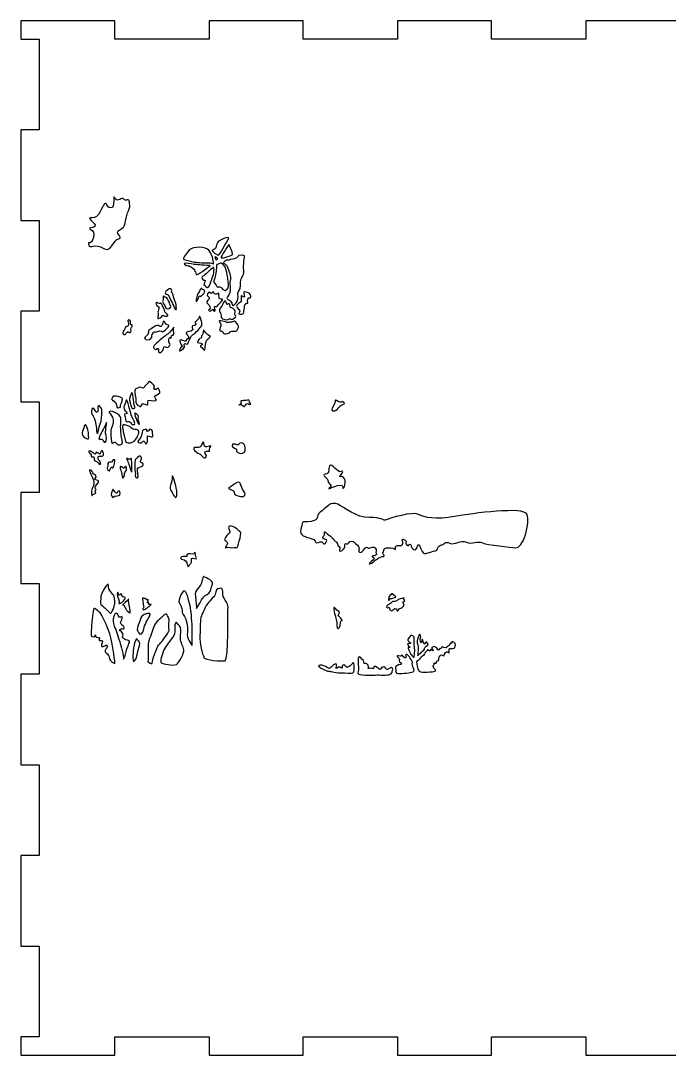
# Model space of a CAD drawing. Extents: x -1416 to 2069, y -350 to -64.
# Drawn here: x 1265.1 to 1370.6, y -316.1 to -147.6 of the extents above; entities that cross this region are included whole.
import ezdxf

# ---------------------------------------------------------------- set-up
doc = ezdxf.new("R2010")
doc.units = 0
doc.header["$MEASUREMENT"] = 0
doc.layers.add('LAYER_1', color=7, linetype='CONTINUOUS')

msp = doc.modelspace()

# ---------------------------------------------------------------- linework, layer by layer
at = {"layer": 'LAYER_1'}
msp.add_lwpolyline([(1372.37, -147.61), (1357.04, -147.61), (1357.04, -150.61), (1341.71, -150.61), (1341.71, -147.61), (1326.38, -147.61), (1326.38, -150.61), (1311.05, -150.61), (1311.05, -147.61), (1295.72, -147.61), (1295.72, -150.61), (1280.39, -150.61), (1280.39, -147.61), (1265.06, -147.61), (1265.06, -150.61), (1268.06, -150.61), (1268.06, -165.38), (1265.06, -165.38), (1265.06, -180.15), (1268.06, -180.15), (1268.06, -194.92), (1265.06, -194.92), (1265.06, -209.69), (1268.06, -209.69), (1268.06, -224.46), (1265.06, -224.46), (1265.06, -239.26), (1268.06, -239.26), (1268.06, -254.03), (1265.06, -254.03), (1265.06, -268.8), (1268.06, -268.8), (1268.06, -283.57), (1265.06, -283.57), (1265.06, -298.34), (1268.06, -298.34), (1268.06, -313.11), (1265.06, -313.11), (1265.06, -316.11), (1280.39, -316.11), (1280.39, -313.11), (1295.72, -313.11), (1295.72, -316.11), (1311.05, -316.11), (1311.05, -313.11), (1326.38, -313.11), (1326.38, -316.11), (1341.71, -316.11), (1341.71, -313.11), (1357.04, -313.11), (1357.04, -316.11), (1372.37, -316.11)], dxfattribs=at)
for points, knots in [([(1276.91, -182.93), (1277.36, -181.44), (1275.41, -181.49), (1276.78, -181.28), (1278.16, -181.07), (1275.36, -179.56), (1276.62, -179.72), (1277.87, -179.89), (1278.23, -177.81), (1278.7, -177.46), (1279.17, -177.12), (1278.93, -178.02), (1279.75, -178.1), (1280.57, -178.19), (1279.93, -175.61), (1280.4, -176.49), (1280.86, -177.37), (1281.56, -176.18), (1281.86, -176.66), (1282.15, -177.13), (1282.72, -176.42), (1282.76, -177.13), (1282.81, -177.93), (1282.96, -177.8), (1282.47, -178.92), (1281.98, -180.04), (1282.25, -181.26), (1281.19, -181.67), (1280.13, -182.07), (1281.89, -183.02), (1281.01, -183.12), (1280.13, -183.22), (1279.8, -185.56), (1278.51, -184.68), (1277.21, -183.79), (1276.22, -184.83), (1276.1, -184.07), (1275.98, -183.31), (1276.46, -184.42), (1276.91, -182.93)], [0, 0, 0, 0, 1, 1, 1, 2, 2, 2, 3, 3, 3, 4, 4, 4, 5, 5, 5, 6, 6, 6, 7, 7, 7, 8, 8, 8, 9, 9, 9, 10, 10, 10, 11, 11, 11, 12, 12, 12, 13, 13, 13, 13]), ([(1296.83, -184.61), (1296.81, -184.21), (1297.06, -183.95), (1297.13, -183.66), (1297.19, -183.37), (1299.12, -182.63), (1298.89, -183.09), (1298.67, -183.56), (1297.41, -185.93), (1297.18, -185.8), (1295.31, -184.72), (1296.85, -185.01), (1296.83, -184.61)], [0, 0, 0, 0, 1, 1, 1, 2, 2, 2, 3, 3, 3, 4, 4, 4, 4]), ([(1292.5, -184.98), (1293.09, -184.28), (1295.27, -184.42), (1295.69, -185.01), (1296.12, -185.6), (1296.2, -185.79), (1296.4, -186.7), (1296.6, -187.6), (1296.38, -186.98), (1295.66, -187.04), (1294.93, -187.1), (1293.97, -186.98), (1293.36, -186.92), (1292.74, -186.86), (1292.15, -186.62), (1291.68, -186.51), (1291.28, -186.42), (1291.92, -185.69), (1292.5, -184.98)], [0, 0, 0, 0, 1, 1, 1, 2, 2, 2, 3, 3, 3, 4, 4, 4, 5, 5, 5, 6, 6, 6, 6]), ([(1299.56, -185.64), (1299.53, -185.95), (1297.75, -186.32), (1297.69, -186.22), (1297.59, -186.04), (1298.95, -184.07), (1298.95, -184.07), (1298.95, -184.07), (1299.59, -185.34), (1299.56, -185.64)], [0, 0, 0, 0, 1, 1, 1, 2, 2, 2, 3, 3, 3, 3]), ([(1296.71, -186.07), (1296.82, -186.16), (1297.18, -186.28), (1297.12, -186.47), (1297.06, -186.64), (1296.86, -186.53), (1296.83, -186.51), (1296.83, -186.52), (1296.83, -186.52), (1296.82, -186.51), (1296.82, -186.51), (1296.82, -186.51), (1296.82, -186.51), (1296.79, -186.46), (1296.6, -185.99), (1296.71, -186.07)], [0, 0, 0, 0, 1, 1, 1, 2, 2, 2, 3, 3, 3, 4, 4, 4, 5, 5, 5, 5]), ([(1300.39, -186.01), (1300.39, -185.78), (1301.47, -185.78), (1301.5, -185.89), (1301.53, -186.01), (1301.23, -187.33), (1301.37, -188.31), (1301.52, -189.29), (1300.85, -189.22), (1300.85, -190.21), (1300.85, -191.22), (1300.76, -191.27), (1300.53, -191.69), (1300.3, -192.1), (1300.53, -192.27), (1300.41, -192.93), (1300.29, -193.58), (1300.06, -193.63), (1299.79, -193.89), (1299.53, -194.15), (1299.53, -193.86), (1299.41, -193.6), (1299.29, -193.34), (1299.12, -193.21), (1298.95, -193.1), (1298.77, -192.99), (1298.45, -192.89), (1298.7, -192.6), (1299.55, -191.63), (1298.94, -190.66), (1299.15, -189.96), (1299.35, -189.27), (1298.97, -188.33), (1298.67, -187.66), (1298.37, -186.98), (1297.83, -187.22), (1298.23, -186.81), (1298.65, -186.39), (1299.06, -186.72), (1299.03, -186.6), (1299.01, -186.48), (1299.44, -186.48), (1299.82, -186.37), (1300.2, -186.25), (1300.38, -186.25), (1300.39, -186.01)], [0, 0, 0, 0, 1, 1, 1, 2, 2, 2, 3, 3, 3, 4, 4, 4, 5, 5, 5, 6, 6, 6, 7, 7, 7, 8, 8, 8, 9, 9, 9, 10, 10, 10, 11, 11, 11, 12, 12, 12, 13, 13, 13, 14, 14, 14, 15, 15, 15, 15]), ([(1293.15, -187.95), (1292.71, -187.69), (1292.62, -187.54), (1292.24, -187.51), (1291.86, -187.48), (1291.42, -187.08), (1291.88, -187.12), (1292.36, -187.16), (1293.33, -187.3), (1293.68, -187.34), (1294.03, -187.36), (1295.93, -187.51), (1295.93, -187.51), (1295.93, -187.51), (1294.15, -188.83), (1293.8, -188.95), (1293.44, -189.07), (1293.65, -188.45), (1293.42, -188.39), (1293.18, -188.33), (1293.59, -188.21), (1293.15, -187.95)], [0, 0, 0, 0, 1, 1, 1, 2, 2, 2, 3, 3, 3, 4, 4, 4, 5, 5, 5, 6, 6, 6, 7, 7, 7, 7]), ([(1296.29, -189.39), (1296.12, -189.77), (1295.98, -190.45), (1295.69, -190.89), (1295.41, -191.33), (1295.18, -190.8), (1295.18, -190.92), (1295.18, -191.04), (1294.97, -190.4), (1294.88, -190.68), (1294.93, -190.51), (1295.07, -190.06), (1295.09, -189.96), (1295.12, -189.83), (1294.88, -189.98), (1294.72, -189.74), (1294.56, -189.51), (1294.43, -189.39), (1294.72, -189.24), (1295, -189.1), (1295.9, -188.16), (1296.41, -187.8), (1296.66, -187.63), (1296.47, -189.01), (1296.29, -189.39)], [0, 0, 0, 0, 1, 1, 1, 2, 2, 2, 3, 3, 3, 4, 4, 4, 5, 5, 5, 6, 6, 6, 7, 7, 7, 8, 8, 8, 8]), ([(1296.91, -187.83), (1296.88, -187.19), (1296.94, -187.39), (1297.59, -187.1), (1297.73, -187.04), (1298.35, -187.34), (1298.5, -188.19), (1298.65, -189.04), (1298.78, -189.01), (1298.76, -189.57), (1298.74, -190.13), (1299.18, -190.71), (1298.65, -191.33), (1298.12, -191.95), (1298.06, -191.14), (1298.06, -191.4), (1298.06, -191.66), (1297.83, -191.04), (1297.74, -191.1), (1297.65, -191.16), (1297.54, -190.86), (1297.24, -190.98), (1296.94, -191.1), (1297.06, -190.77), (1296.68, -190.42), (1296.29, -190.07), (1296.56, -189.95), (1296.65, -189.55), (1296.73, -189.16), (1296.94, -188.48), (1296.91, -187.83)], [0, 0, 0, 0, 1, 1, 1, 2, 2, 2, 3, 3, 3, 4, 4, 4, 5, 5, 5, 6, 6, 6, 7, 7, 7, 8, 8, 8, 9, 9, 9, 10, 10, 10, 10]), ([(1289.33, -191.22), (1289.62, -191.22), (1289.68, -191.55), (1289.62, -191.73), (1289.56, -191.92), (1289.89, -191.95), (1289.89, -192.36), (1289.89, -192.77), (1290.42, -193.71), (1290.38, -193.89), (1290.36, -194.07), (1290.5, -195.04), (1290.27, -194.66), (1290.03, -194.27), (1289.93, -193.92), (1289.69, -193.51), (1289.45, -193.1), (1289.24, -192.48), (1289.09, -192.3), (1288.95, -192.13), (1288.56, -192.15), (1288.56, -191.92), (1288.56, -191.69), (1289.33, -191.22), (1289.33, -191.22)], [0, 0, 0, 0, 1, 1, 1, 2, 2, 2, 3, 3, 3, 4, 4, 4, 5, 5, 5, 6, 6, 6, 7, 7, 7, 8, 8, 8, 8]), ([(1293.75, -192.56), (1293.78, -192.15), (1293.99, -192.1), (1294.15, -191.65), (1294.31, -191.2), (1294.7, -191.09), (1294.53, -191.27), (1294.37, -191.44), (1294.91, -191.35), (1294.99, -191.57), (1295.07, -191.81), (1294.96, -191.71), (1294.94, -191.91), (1294.92, -192.12), (1294.68, -192.19), (1294.49, -192.43), (1294.31, -192.66), (1294.24, -192.3), (1294.13, -192.49), (1294.02, -192.68), (1293.73, -193.49), (1293.6, -193.31), (1293.47, -193.13), (1293.73, -192.97), (1293.75, -192.56)], [0, 0, 0, 0, 1, 1, 1, 2, 2, 2, 3, 3, 3, 4, 4, 4, 5, 5, 5, 6, 6, 6, 7, 7, 7, 8, 8, 8, 8]), ([(1296.6, -194.31), (1296.71, -194.68), (1296.84, -194.81), (1296.55, -194.9), (1296.27, -194.97), (1296.62, -194.51), (1296.29, -194.64), (1295.96, -194.78), (1296.11, -194.99), (1295.76, -194.85), (1295.4, -194.7), (1295.82, -194.75), (1295.89, -194.44), (1295.96, -194.13), (1295.56, -193.76), (1295.35, -193.58), (1295.14, -193.4), (1295.96, -192.9), (1295.74, -192.67), (1295.52, -192.44), (1295.3, -192.44), (1295.49, -192.08), (1295.72, -191.68), (1295.8, -191.86), (1296.02, -192.02), (1296.24, -192.17), (1296.44, -191.53), (1296.46, -191.77), (1296.48, -192.01), (1296.55, -192.06), (1296.75, -192.17), (1296.96, -192.28), (1297.41, -191.82), (1297.32, -192.06), (1297.24, -192.3), (1297.39, -192.55), (1297.37, -192.81), (1297.35, -193.07), (1298.1, -192.81), (1297.9, -193.14), (1297.7, -193.47), (1297.28, -193.71), (1297.11, -194.04), (1296.93, -194.36), (1296.48, -193.93), (1296.6, -194.31)], [0, 0, 0, 0, 1, 1, 1, 2, 2, 2, 3, 3, 3, 4, 4, 4, 5, 5, 5, 6, 6, 6, 7, 7, 7, 8, 8, 8, 9, 9, 9, 10, 10, 10, 11, 11, 11, 12, 12, 12, 13, 13, 13, 14, 14, 14, 15, 15, 15, 15]), ([(1302.03, -192.95), (1301.88, -193.42), (1302.26, -193.63), (1301.82, -193.63), (1301.38, -193.64), (1301.56, -194.39), (1301.41, -194.66), (1301.26, -194.93), (1301.62, -195.33), (1301.06, -195.39), (1300.49, -195.44), (1300.47, -195.39), (1300.68, -195.1), (1300.88, -194.8), (1300.53, -194.62), (1300.29, -194.33), (1300.06, -194.04), (1300.34, -193.85), (1300.5, -193.69), (1300.67, -193.51), (1301.03, -193.39), (1300.97, -193.07), (1300.91, -192.74), (1300.94, -192.15), (1301.12, -192.45), (1301.29, -192.74), (1301.56, -192.74), (1301.44, -192.3), (1301.32, -191.86), (1301.32, -191.71), (1301.79, -191.83), (1302.26, -191.95), (1302.5, -192.1), (1302.53, -192.54), (1302.56, -192.98), (1302.17, -192.48), (1302.03, -192.95)], [0, 0, 0, 0, 1, 1, 1, 2, 2, 2, 3, 3, 3, 4, 4, 4, 5, 5, 5, 6, 6, 6, 7, 7, 7, 8, 8, 8, 9, 9, 9, 10, 10, 10, 11, 11, 11, 12, 12, 12, 12]), ([(1287.07, -193.6), (1287.18, -193.34), (1287.64, -193.84), (1287.77, -193.66), (1287.92, -193.46), (1288.09, -193.95), (1288.3, -194.3), (1288.5, -194.66), (1288.36, -194.98), (1288.69, -195.21), (1289.02, -195.45), (1289.18, -195.71), (1288.89, -195.73), (1288.6, -195.75), (1288.5, -195.74), (1288.3, -195.63), (1288.09, -195.51), (1288.21, -195.65), (1287.77, -195.98), (1287.33, -196.3), (1287.3, -196.12), (1287.41, -195.82), (1287.52, -195.52), (1287.42, -195.15), (1287.41, -195.06), (1287.4, -194.98), (1287.56, -194.48), (1287.53, -194.3), (1287.51, -194.11), (1286.95, -193.86), (1287.07, -193.6)], [0, 0, 0, 0, 1, 1, 1, 2, 2, 2, 3, 3, 3, 4, 4, 4, 5, 5, 5, 6, 6, 6, 7, 7, 7, 8, 8, 8, 9, 9, 9, 10, 10, 10, 10]), ([(1288.21, -193.22), (1288.39, -193.07), (1288.06, -192.15), (1288.36, -192.51), (1288.58, -192.77), (1288.77, -192.6), (1288.86, -192.74), (1288.95, -192.89), (1289.27, -193.51), (1289.36, -193.8), (1289.45, -194.09), (1289.73, -194.3), (1289.19, -194.48), (1288.65, -194.66), (1288.68, -194.36), (1288.5, -194.01), (1288.33, -193.65), (1288.04, -193.38), (1288.21, -193.22)], [0, 0, 0, 0, 1, 1, 1, 2, 2, 2, 3, 3, 3, 4, 4, 4, 5, 5, 5, 6, 6, 6, 6]), ([(1300.03, -195.89), (1299.82, -196.15), (1299.24, -196.36), (1299.12, -196.15), (1299, -195.95), (1298.97, -196.48), (1298.29, -196.3), (1297.62, -196.12), (1297.71, -195.98), (1297.69, -195.63), (1297.67, -195.27), (1297.5, -195.18), (1297.44, -194.92), (1297.38, -194.66), (1297.57, -194.4), (1297.71, -194.21), (1297.86, -193.99), (1298.06, -193.57), (1298.23, -193.27), (1298.41, -192.98), (1298.65, -194.07), (1298.73, -193.83), (1298.81, -193.6), (1299.15, -193.63), (1299.15, -194.07), (1299.15, -194.51), (1299.2, -194.21), (1299.62, -194.51), (1300.03, -194.8), (1300, -194.86), (1299.91, -195.28), (1299.82, -195.69), (1300.23, -195.63), (1300.03, -195.89)], [0, 0, 0, 0, 1, 1, 1, 2, 2, 2, 3, 3, 3, 4, 4, 4, 5, 5, 5, 6, 6, 6, 7, 7, 7, 8, 8, 8, 9, 9, 9, 10, 10, 10, 11, 11, 11, 11]), ([(1282.93, -196.96), (1282.95, -197.22), (1283.26, -197.02), (1283.23, -197.28), (1283.21, -197.55), (1283.12, -197.44), (1283.04, -197.64), (1282.95, -197.84), (1283.15, -198.32), (1282.84, -198.39), (1282.53, -198.45), (1282.73, -198.08), (1282.37, -198.32), (1282.02, -198.56), (1282.33, -198.72), (1282.06, -198.72), (1281.78, -198.72), (1281.67, -198.61), (1281.71, -198.34), (1281.76, -198.08), (1282.13, -197.7), (1282.13, -197.55), (1282.13, -197.4), (1282.6, -197.4), (1282.62, -197.2), (1282.64, -197), (1282.37, -196.35), (1282.62, -196.34), (1283.02, -196.33), (1282.9, -196.69), (1282.93, -196.96)], [0, 0, 0, 0, 1, 1, 1, 2, 2, 2, 3, 3, 3, 4, 4, 4, 5, 5, 5, 6, 6, 6, 7, 7, 7, 8, 8, 8, 9, 9, 9, 10, 10, 10, 10]), ([(1285.86, -198.39), (1285.83, -197.83), (1285.98, -198.1), (1286.8, -197.45), (1287.62, -196.8), (1287.83, -197.92), (1288.09, -197.15), (1288.36, -196.39), (1288.42, -196.42), (1288.56, -196.8), (1288.71, -197.18), (1289.33, -197.12), (1289.18, -197.36), (1289.03, -197.59), (1288.74, -197.83), (1288.34, -198.18), (1288.01, -198.48), (1287.92, -197.92), (1287.33, -198.24), (1286.74, -198.56), (1286.95, -198.04), (1286.61, -198.45), (1286.27, -198.86), (1286.56, -199.03), (1286.27, -199.36), (1285.98, -199.68), (1285.36, -199.65), (1285.24, -199.33), (1285.13, -199.01), (1285.89, -198.95), (1285.86, -198.39)], [0, 0, 0, 0, 1, 1, 1, 2, 2, 2, 3, 3, 3, 4, 4, 4, 5, 5, 5, 6, 6, 6, 7, 7, 7, 8, 8, 8, 9, 9, 9, 10, 10, 10, 10]), ([(1290.9, -201.3), (1290.95, -201.09), (1291, -200.86), (1291.3, -200.74), (1291.59, -200.62), (1291.18, -200.53), (1291.12, -200.3), (1291.06, -200.06), (1290.91, -199.89), (1290.97, -199.64), (1291.03, -199.39), (1291.88, -199.95), (1291.97, -199.8), (1292.06, -199.65), (1291.97, -199.53), (1292.15, -199.45), (1292.33, -199.36), (1292.45, -199.39), (1292.36, -199.09), (1292.27, -198.8), (1292, -198.68), (1291.97, -198.45), (1291.94, -198.21), (1292.77, -198.24), (1293, -198.04), (1293.24, -197.83), (1292.85, -197.62), (1292.97, -197.4), (1293.09, -197.17), (1293.5, -197.33), (1293.59, -197.06), (1293.68, -196.8), (1293.15, -196.92), (1293.7, -196.51), (1294.24, -196.11), (1294.06, -195.54), (1294.21, -195.8), (1294.35, -196.07), (1294.56, -196.74), (1294.56, -197.06), (1294.56, -197.39), (1294.35, -197.48), (1294.15, -197.75), (1294.15, -197.75), (1293.71, -198.3), (1293.38, -198.53), (1293.06, -198.75), (1292.97, -198.77), (1292.73, -199.15), (1292.48, -199.53), (1292.45, -199.83), (1292.27, -200.18), (1292.09, -200.53), (1291.74, -200), (1291.68, -200.27), (1291.62, -200.53), (1291.92, -200.65), (1291.5, -201.03), (1291.09, -201.41), (1290.86, -201.5), (1290.9, -201.3)], [0, 0, 0, 0, 1, 1, 1, 2, 2, 2, 3, 3, 3, 4, 4, 4, 5, 5, 5, 6, 6, 6, 7, 7, 7, 8, 8, 8, 9, 9, 9, 10, 10, 10, 11, 11, 11, 12, 12, 12, 13, 13, 13, 14, 14, 14, 15, 15, 15, 16, 16, 16, 17, 17, 17, 18, 18, 18, 19, 19, 19, 20, 20, 20, 20]), ([(1297.65, -197.09), (1297.59, -196.89), (1297.2, -196.48), (1297.43, -196.48), (1297.77, -196.48), (1298.09, -196.56), (1298.41, -196.68), (1298.74, -196.8), (1298.91, -196.8), (1298.99, -196.74), (1299.08, -196.68), (1299.32, -196.77), (1299.62, -196.6), (1299.91, -196.42), (1300.23, -196.86), (1300.45, -197.2), (1300.65, -197.55), (1300.44, -197.65), (1300.32, -198.02), (1300.2, -198.38), (1299.38, -198.04), (1299.18, -198.29), (1298.97, -198.54), (1298.91, -198.5), (1298.47, -198.59), (1298.03, -198.68), (1298.12, -198.48), (1297.94, -198.27), (1297.77, -198.06), (1297.47, -198.21), (1297.43, -198.06), (1297.39, -197.92), (1297.71, -197.3), (1297.65, -197.09)], [0, 0, 0, 0, 1, 1, 1, 2, 2, 2, 3, 3, 3, 4, 4, 4, 5, 5, 5, 6, 6, 6, 7, 7, 7, 8, 8, 8, 9, 9, 9, 10, 10, 10, 11, 11, 11, 11]), ([(1289.3, -200.59), (1288.95, -200.97), (1288.83, -200.83), (1288.57, -200.74), (1288.31, -200.65), (1288.44, -200.56), (1288.31, -201.03), (1288.17, -201.5), (1287.86, -201.74), (1287.61, -201.65), (1287.37, -201.56), (1287.56, -201.15), (1287.4, -201), (1287.25, -200.86), (1287.18, -201.3), (1286.89, -201.09), (1286.59, -200.89), (1286.65, -200.62), (1287.01, -200.27), (1287.36, -199.92), (1288.68, -198.83), (1289.04, -198.61), (1289.36, -198.42), (1289.93, -197.56), (1289.98, -197.53), (1289.98, -197.53), (1289.98, -197.54), (1289.98, -197.54), (1289.83, -197.85), (1290, -198.45), (1289.98, -198.69), (1289.94, -198.93), (1289.53, -198.71), (1289.53, -199.21), (1289.53, -199.71), (1289.36, -198.74), (1289.19, -199.51), (1289.02, -200.27), (1289.65, -200.21), (1289.3, -200.59)], [0, 0, 0, 0, 1, 1, 1, 2, 2, 2, 3, 3, 3, 4, 4, 4, 5, 5, 5, 6, 6, 6, 7, 7, 7, 8, 8, 8, 9, 9, 9, 10, 10, 10, 11, 11, 11, 12, 12, 12, 13, 13, 13, 13]), ([(1294.53, -198.86), (1294.74, -198.83), (1294.68, -198.42), (1294.83, -197.98), (1294.83, -197.98), (1295.53, -198.86), (1295.82, -198.92), (1296.12, -198.98), (1295.74, -199.24), (1295.44, -199.51), (1295.15, -199.77), (1295.06, -200.86), (1295.03, -201.21), (1295, -201.56), (1294.6, -200.74), (1294.33, -200.65), (1294.06, -200.56), (1294.77, -200.5), (1294.62, -200.24), (1294.47, -199.98), (1293.59, -200.21), (1293.91, -199.78), (1294.24, -199.36), (1294.09, -199.42), (1294.39, -199.33), (1294.68, -199.24), (1294.33, -198.89), (1294.53, -198.86)], [0, 0, 0, 0, 1, 1, 1, 2, 2, 2, 3, 3, 3, 4, 4, 4, 5, 5, 5, 6, 6, 6, 7, 7, 7, 8, 8, 8, 9, 9, 9, 9]), ([(1283.8, -207.56), (1284.23, -207.43), (1284.31, -207.16), (1284.76, -207.38), (1285.2, -207.61), (1285.15, -207.21), (1285.48, -206.94), (1285.82, -206.68), (1285.91, -206.2), (1286.21, -206.46), (1286.58, -206.78), (1286.3, -206.63), (1286.7, -206.94), (1287.09, -207.25), (1286.48, -207.61), (1286.83, -207.69), (1287.18, -207.78), (1287.49, -207.16), (1287.62, -207.74), (1287.76, -208.31), (1287.76, -208.16), (1287.31, -208.48), (1286.87, -208.79), (1286.83, -208.62), (1286.96, -209.02), (1287.09, -209.41), (1287.4, -209.5), (1286.74, -209.5), (1286.08, -209.5), (1285.77, -209.24), (1285.77, -209.74), (1285.77, -210.25), (1285.68, -210.21), (1285.29, -210.08), (1284.89, -209.94), (1284.91, -209.91), (1284.77, -210.19), (1284.62, -210.47), (1284.69, -210.48), (1284.33, -210.36), (1283.96, -210.25), (1283.77, -209.9), (1283.8, -209.35), (1283.83, -208.79), (1283.38, -207.69), (1283.8, -207.56)], [0, 0, 0, 0, 1, 1, 1, 2, 2, 2, 3, 3, 3, 4, 4, 4, 5, 5, 5, 6, 6, 6, 7, 7, 7, 8, 8, 8, 9, 9, 9, 10, 10, 10, 11, 11, 11, 12, 12, 12, 13, 13, 13, 14, 14, 14, 15, 15, 15, 15]), ([(1281.25, -210.56), (1281.05, -210.56), (1280.79, -210.82), (1280.72, -210.5), (1280.65, -210.17), (1280.61, -209.81), (1280.25, -209.59), (1279.9, -209.37), (1279.7, -209.26), (1280.03, -208.93), (1280.33, -208.62), (1280.88, -208.75), (1281.25, -208.93), (1281.62, -209.1), (1281.63, -209.02), (1281.59, -209.28), (1281.56, -209.55), (1281.63, -209.63), (1281.42, -209.93), (1281.21, -210.22), (1281.45, -210.56), (1281.25, -210.56)], [0, 0, 0, 0, 1, 1, 1, 2, 2, 2, 3, 3, 3, 4, 4, 4, 5, 5, 5, 6, 6, 6, 7, 7, 7, 7]), ([(1283.65, -210.65), (1283.65, -210.65), (1283.38, -211), (1283.16, -210.65), (1282.95, -210.29), (1282.75, -209.24), (1282.75, -209.24), (1282.75, -209.24), (1282.9, -208.53), (1283.16, -208.14), (1283.16, -208.14), (1283.43, -208.88), (1283.43, -209.37), (1283.43, -209.85), (1283.65, -210.65), (1283.65, -210.65)], [0, 0, 0, 0, 1, 1, 1, 2, 2, 2, 3, 3, 3, 4, 4, 4, 5, 5, 5, 5]), ([(1277.64, -210.74), (1277.54, -210.29), (1277.79, -210.16), (1278.06, -210.56), (1278.33, -210.96), (1278.27, -210.96), (1278.26, -211.35), (1278.25, -211.75), (1278.23, -212.76), (1278.01, -213.29), (1277.79, -213.82), (1277.57, -214.88), (1277.57, -214.88), (1277.57, -214.88), (1277.39, -214.62), (1277.38, -213.96), (1277.37, -213.29), (1277, -212.15), (1276.78, -211.88), (1276.57, -211.62), (1276.52, -211.29), (1276.69, -210.78), (1276.8, -210.48), (1277.26, -211.13), (1277.33, -211.38), (1277.41, -211.63), (1277.74, -211.18), (1277.64, -210.74)], [0, 0, 0, 0, 1, 1, 1, 2, 2, 2, 3, 3, 3, 4, 4, 4, 5, 5, 5, 6, 6, 6, 7, 7, 7, 8, 8, 8, 9, 9, 9, 9]), ([(1283.61, -213.37), (1283.39, -213.41), (1283.12, -213.47), (1282.95, -213.04), (1282.77, -212.62), (1282.42, -213.16), (1282.2, -212.78), (1281.99, -212.4), (1282.15, -212.15), (1281.95, -211.88), (1281.75, -211.62), (1282.15, -211.71), (1282.33, -211.57), (1282.5, -211.44), (1282.07, -211.26), (1281.9, -210.89), (1281.74, -210.52), (1282.15, -209.94), (1282.2, -209.51), (1282.24, -209.08), (1282.47, -209.59), (1282.55, -209.98), (1282.64, -210.38), (1282.92, -211.43), (1283.16, -212.06), (1283.27, -212.34), (1283.83, -213.34), (1283.61, -213.37)], [0, 0, 0, 0, 1, 1, 1, 2, 2, 2, 3, 3, 3, 4, 4, 4, 5, 5, 5, 6, 6, 6, 7, 7, 7, 8, 8, 8, 9, 9, 9, 9]), ([(1302.2, -210.05), (1301.62, -209.64), (1301.64, -210.81), (1301.25, -210.36), (1301.04, -210.12), (1300.85, -210.09), (1300.72, -210.11), (1300.64, -210.16), (1300.56, -210.18), (1300.56, -210.18), (1300.56, -210.18), (1300.62, -210.13), (1300.72, -210.11), (1300.84, -210.04), (1300.97, -209.91), (1300.88, -209.7), (1300.73, -209.35), (1301.76, -209.6), (1302.15, -209.35), (1302.15, -209.35), (1302.79, -210.47), (1302.2, -210.05)], [0, 0, 0, 0, 1, 1, 1, 2, 2, 2, 3, 3, 3, 4, 4, 4, 5, 5, 5, 6, 6, 6, 7, 7, 7, 7]), ([(1315.76, -210.74), (1316.74, -209.18), (1315.75, -209.24), (1316.74, -209.62), (1317.7, -210), (1317.25, -209.31), (1317.76, -209.88), (1317.94, -210.08), (1317.14, -210), (1316.73, -210.74), (1316.41, -211.3), (1315.42, -211.28), (1315.76, -210.74)], [0, 0, 0, 0, 1, 1, 1, 2, 2, 2, 3, 3, 3, 4, 4, 4, 4]), ([(1281.05, -211.82), (1281.45, -212.12), (1281.36, -212.45), (1281.34, -213.16), (1281.32, -213.86), (1281.32, -214.84), (1281.49, -215.45), (1281.67, -216.07), (1281.76, -216.69), (1281.23, -216.69), (1280.7, -216.69), (1280.88, -216.69), (1280.61, -216.4), (1280.35, -216.12), (1280.3, -216.25), (1280.03, -216.43), (1279.77, -216.6), (1279.86, -215.85), (1279.75, -215.23), (1279.64, -214.62), (1279.77, -214.09), (1279.91, -213.82), (1280.06, -213.56), (1280.21, -212.63), (1280, -212.19), (1279.79, -211.75), (1279.1, -211.22), (1279.74, -211.22), (1280.06, -211.22), (1280.66, -211.53), (1281.05, -211.82)], [0, 0, 0, 0, 1, 1, 1, 2, 2, 2, 3, 3, 3, 4, 4, 4, 5, 5, 5, 6, 6, 6, 7, 7, 7, 8, 8, 8, 9, 9, 9, 10, 10, 10, 10]), ([(1284.33, -213.36), (1284.12, -213.25), (1283.67, -211.92), (1283.58, -211.6), (1283.49, -211.3), (1284.41, -211.88), (1284.22, -212.15), (1284.03, -212.41), (1284.54, -213.47), (1284.33, -213.36)], [0, 0, 0, 0, 1, 1, 1, 2, 2, 2, 3, 3, 3, 3]), ([(1275.9, -215.72), (1275.41, -215.54), (1275.06, -215.19), (1275.06, -214.88), (1275.06, -214.57), (1275.53, -213.08), (1275.67, -213.43), (1275.8, -213.74), (1276.22, -214.75), (1276.1, -214.97), (1275.98, -215.19), (1276.39, -215.9), (1275.9, -215.72)], [0, 0, 0, 0, 1, 1, 1, 2, 2, 2, 3, 3, 3, 4, 4, 4, 4]), ([(1277.89, -215.37), (1278.14, -214.57), (1278.8, -213.73), (1279.02, -213.07), (1279.11, -212.81), (1278.85, -214.37), (1278.89, -214.78), (1278.94, -215.19), (1279.16, -216.03), (1278.85, -216.25), (1278.54, -216.47), (1278.54, -215.77), (1278.28, -215.74), (1278.01, -215.72), (1277.63, -216.16), (1277.89, -215.37)], [0, 0, 0, 0, 1, 1, 1, 2, 2, 2, 3, 3, 3, 4, 4, 4, 5, 5, 5, 5]), ([(1281.82, -214.78), (1281.53, -213.89), (1281.62, -213.26), (1281.87, -213.37), (1282.63, -213.72), (1282.77, -213.56), (1283.09, -213.96), (1283.4, -214.35), (1283.88, -214), (1284.2, -214.31), (1284.52, -214.62), (1284.01, -215.41), (1283.8, -215.74), (1283.58, -216.08), (1283.35, -216.2), (1283.12, -216.29), (1282.9, -216.38), (1282.64, -216.43), (1282.33, -216.33), (1282.03, -216.25), (1282.11, -215.67), (1281.82, -214.78)], [0, 0, 0, 0, 1, 1, 1, 2, 2, 2, 3, 3, 3, 4, 4, 4, 5, 5, 5, 6, 6, 6, 7, 7, 7, 7]), ([(1285.68, -215.46), (1285.68, -216.09), (1285.72, -216.11), (1285.57, -216.47), (1285.41, -216.82), (1285.33, -216.2), (1285.11, -216.07), (1284.89, -215.94), (1284.89, -216.47), (1284.46, -216.38), (1284.03, -216.29), (1284.05, -216.16), (1284.41, -215.76), (1284.78, -215.37), (1284.76, -214.97), (1284.81, -214.6), (1284.86, -214.24), (1285.24, -214.21), (1285.46, -214.17), (1285.75, -214.13), (1285.42, -214.53), (1285.7, -214.49), (1285.99, -214.44), (1285.95, -214), (1286.25, -214.17), (1286.56, -214.35), (1286.48, -214.44), (1286.56, -215.14), (1286.65, -215.85), (1285.68, -214.84), (1285.68, -215.46)], [0, 0, 0, 0, 1, 1, 1, 2, 2, 2, 3, 3, 3, 4, 4, 4, 5, 5, 5, 6, 6, 6, 7, 7, 7, 8, 8, 8, 9, 9, 9, 10, 10, 10, 10]), ([(1295.8, -217.7), (1295.8, -217.7), (1294.74, -217.64), (1295.09, -218.08), (1295.44, -218.52), (1295.27, -218.64), (1295.03, -218.79), (1294.79, -218.93), (1294.72, -218.51), (1294.27, -218.23), (1293.78, -217.92), (1293.33, -217.82), (1293.22, -217.32), (1293.12, -216.83), (1294.33, -217.46), (1294.5, -216.74), (1294.68, -216.02), (1294.85, -216.06), (1294.92, -216.74), (1294.99, -217.42), (1296.27, -216.64), (1295.99, -216.92), (1295.72, -217.2), (1295.8, -217.7), (1295.8, -217.7)], [0, 0, 0, 0, 1, 1, 1, 2, 2, 2, 3, 3, 3, 4, 4, 4, 5, 5, 5, 6, 6, 6, 7, 7, 7, 8, 8, 8, 8]), ([(1301.6, -217.61), (1301.59, -218.05), (1300.87, -218.24), (1300.39, -217.94), (1299.92, -217.64), (1300.44, -217.47), (1299.97, -217.26), (1299.5, -217.05), (1299.44, -217.11), (1299.56, -216.57), (1299.56, -216.57), (1299.91, -216.53), (1300.25, -216.69), (1300.58, -216.85), (1300.5, -216.29), (1301.06, -216.38), (1301.62, -216.47), (1301.62, -217.17), (1301.6, -217.61)], [0, 0, 0, 0, 1, 1, 1, 2, 2, 2, 3, 3, 3, 4, 4, 4, 5, 5, 5, 6, 6, 6, 6]), ([(1276.16, -217.74), (1276.42, -217.48), (1276.95, -218.27), (1277.17, -218.19), (1277.39, -218.11), (1277.17, -217.7), (1277.61, -217.97), (1278.06, -218.23), (1277.96, -218.32), (1278.06, -217.92), (1278.14, -217.53), (1278.39, -217.52), (1278.45, -217.84), (1278.54, -218.27), (1278.67, -218.27), (1278.45, -218.47), (1278.23, -218.67), (1278.27, -218.45), (1278, -218.52), (1277.73, -218.58), (1277.66, -218.5), (1277.66, -218.86), (1277.66, -219.21), (1278.23, -219.55), (1278.04, -219.82), (1277.86, -220.08), (1277.88, -219.69), (1277.53, -219.47), (1277.17, -219.25), (1276.95, -219.38), (1277.01, -218.87), (1277.07, -218.37), (1276.42, -218.94), (1276.55, -218.47), (1276.69, -218.01), (1275.89, -218.01), (1276.16, -217.74)], [0, 0, 0, 0, 1, 1, 1, 2, 2, 2, 3, 3, 3, 4, 4, 4, 5, 5, 5, 6, 6, 6, 7, 7, 7, 8, 8, 8, 9, 9, 9, 10, 10, 10, 11, 11, 11, 12, 12, 12, 12]), ([(1279.26, -219.95), (1279.19, -219.55), (1279.47, -219.47), (1279.73, -219.51), (1280, -219.55), (1279.9, -218.98), (1280.39, -219.11), (1280.39, -219.11), (1280.3, -220.31), (1280.08, -220.44), (1279.86, -220.57), (1279.9, -220.04), (1279.7, -220.52), (1279.5, -221.01), (1279.6, -221.05), (1279.25, -220.79), (1278.9, -220.52), (1279.33, -220.35), (1279.26, -219.95)], [0, 0, 0, 0, 1, 1, 1, 2, 2, 2, 3, 3, 3, 4, 4, 4, 5, 5, 5, 6, 6, 6, 6]), ([(1283.12, -221.13), (1283.12, -221.13), (1282.82, -220.35), (1282.73, -220.02), (1282.64, -219.7), (1282.12, -218.64), (1282.42, -218.89), (1282.96, -219.33), (1283.04, -218.54), (1283.12, -219.09), (1283.21, -219.65), (1283.12, -221.13), (1283.12, -221.13)], [0, 0, 0, 0, 1, 1, 1, 2, 2, 2, 3, 3, 3, 4, 4, 4, 4]), ([(1283.96, -222.08), (1283.52, -222.05), (1283.83, -221.41), (1283.7, -221.08), (1283.57, -220.76), (1283.65, -220.21), (1283.65, -219.55), (1283.65, -218.89), (1283.91, -218.94), (1283.96, -218.86), (1284.26, -218.37), (1284.54, -218.5), (1284.67, -218.67), (1284.8, -218.85), (1284.76, -219.07), (1284.54, -219.33), (1284.31, -219.6), (1285.28, -219.65), (1284.97, -220), (1284.66, -220.35), (1284.14, -220.26), (1284.06, -220.61), (1283.99, -220.96), (1284.41, -222.11), (1283.96, -222.08)], [0, 0, 0, 0, 1, 1, 1, 2, 2, 2, 3, 3, 3, 4, 4, 4, 5, 5, 5, 6, 6, 6, 7, 7, 7, 8, 8, 8, 8]), ([(1276.55, -221.58), (1276.31, -221.05), (1276.16, -220.7), (1276.32, -220.77), (1276.49, -220.85), (1276.69, -220.84), (1276.82, -221.25), (1276.95, -221.67), (1277.39, -221.45), (1277.34, -221.95), (1277.34, -221.95), (1276.87, -222.38), (1277.48, -222.44), (1278.09, -222.5), (1277.53, -222.99), (1277.26, -223.41), (1277, -223.83), (1277.53, -223.92), (1277.26, -224.07), (1277, -224.22), (1277.57, -224.62), (1277.06, -224.67), (1276.56, -224.72), (1276.73, -225.29), (1276.58, -224.67), (1276.43, -224.05), (1276.86, -223.52), (1276.98, -223.16), (1277.09, -222.79), (1276.77, -222.11), (1276.55, -221.58)], [0, 0, 0, 0, 1, 1, 1, 2, 2, 2, 3, 3, 3, 4, 4, 4, 5, 5, 5, 6, 6, 6, 7, 7, 7, 8, 8, 8, 9, 9, 9, 10, 10, 10, 10]), ([(1282.02, -221.17), (1281.84, -221.29), (1282.07, -221.85), (1281.76, -222.05), (1281.45, -222.24), (1281.63, -221.49), (1281.49, -221.19), (1281.36, -220.88), (1281.18, -220.7), (1281.27, -220.2), (1281.27, -220.2), (1281.58, -220.35), (1281.77, -220.48), (1281.96, -220.61), (1281.98, -220.08), (1282.2, -220.2), (1282.42, -220.31), (1282.2, -221.05), (1282.02, -221.17)], [0, 0, 0, 0, 1, 1, 1, 2, 2, 2, 3, 3, 3, 4, 4, 4, 5, 5, 5, 6, 6, 6, 6]), ([(1314.68, -221.49), (1315.45, -221.42), (1315.02, -220.69), (1315.33, -220.11), (1315.64, -219.54), (1316.7, -221.34), (1317.21, -221.05), (1317.61, -220.84), (1317.57, -221.14), (1317.12, -221.67), (1316.68, -222.2), (1317.39, -221.45), (1317.79, -222.2), (1318.18, -222.95), (1317.39, -224.41), (1317.47, -223.52), (1317.57, -222.64), (1314.63, -224.21), (1315.29, -223.75), (1315.95, -223.29), (1315.1, -223.04), (1315.1, -222.6), (1315.1, -222.15), (1313.92, -221.56), (1314.68, -221.49)], [0, 0, 0, 0, 1, 1, 1, 2, 2, 2, 3, 3, 3, 4, 4, 4, 5, 5, 5, 6, 6, 6, 7, 7, 7, 8, 8, 8, 8]), ([(1289.74, -222), (1289.65, -221.04), (1290.27, -222.99), (1290.38, -223.7), (1290.5, -224.41), (1290.56, -225), (1290.38, -225.23), (1290.21, -225.46), (1289.73, -224.52), (1289.47, -223.99), (1289.21, -223.46), (1289.79, -222.64), (1289.74, -222)], [0, 0, 0, 0, 1, 1, 1, 2, 2, 2, 3, 3, 3, 4, 4, 4, 4]), ([(1279.88, -225.07), (1279.64, -224.8), (1279.9, -224.14), (1280.08, -223.94), (1280.08, -223.94), (1280.08, -223.94), (1280.39, -224.32), (1280.69, -224.7), (1280.7, -224.58), (1280.83, -224.36), (1280.96, -224.14), (1281.23, -224.05), (1281.25, -224.59), (1281.27, -225.13), (1280.92, -224.85), (1280.39, -225.07), (1279.85, -225.29), (1280.13, -225.33), (1279.88, -225.07)], [0, 0, 0, 0, 1, 1, 1, 2, 2, 2, 3, 3, 3, 4, 4, 4, 5, 5, 5, 6, 6, 6, 6]), ([(1300.62, -225.05), (1299.97, -224.87), (1299.85, -224.87), (1299.79, -224.41), (1299.73, -223.94), (1298.53, -223.89), (1299, -223.64), (1299.45, -223.41), (1299.68, -223.11), (1300.3, -222.82), (1300.93, -222.52), (1300.79, -223.41), (1301.38, -224.23), (1301.97, -225.05), (1301.26, -225.23), (1300.62, -225.05)], [0, 0, 0, 0, 1, 1, 1, 2, 2, 2, 3, 3, 3, 4, 4, 4, 5, 5, 5, 5]), ([(1345.59, -233.46), (1344.88, -233.32), (1340.95, -233.05), (1340.25, -232.64), (1339.54, -232.23), (1338.48, -232.99), (1337.6, -232.52), (1336.72, -232.05), (1335.72, -233.11), (1334.89, -232.7), (1334.07, -232.28), (1334.01, -232.99), (1333.38, -233.05), (1332.76, -233.12), (1332.95, -234.05), (1332.6, -233.96), (1332.25, -233.87), (1330.97, -234.57), (1330.63, -234.34), (1330.29, -234.11), (1330.07, -233.11), (1329.84, -232.95), (1329.61, -232.8), (1329.66, -234.05), (1329.02, -233.72), (1328.38, -233.39), (1328.76, -232.96), (1328.45, -232.87), (1328.14, -232.78), (1328.31, -233.4), (1327.9, -233.01), (1327.49, -232.63), (1328.19, -232.37), (1327.44, -232.1), (1326.68, -231.84), (1327.9, -233.16), (1326.74, -233.09), (1325.58, -233.01), (1326.37, -233.99), (1325.94, -233.66), (1325.5, -233.33), (1325.13, -233.52), (1324.56, -233.48), (1323.98, -233.45), (1324.24, -234.17), (1324.01, -234.27), (1323.77, -234.38), (1324.67, -234.84), (1323.91, -234.9), (1323.14, -234.95), (1322.36, -236.03), (1321.86, -236.08), (1321.36, -236.13), (1323.02, -235.22), (1322.43, -234.99), (1321.84, -234.75), (1323.19, -234.75), (1322.96, -234.43), (1322.72, -234.11), (1323.19, -233.87), (1322.78, -233.48), (1322.36, -233.09), (1321.87, -233.76), (1321.52, -233.41), (1321.16, -233.06), (1320.77, -234.25), (1320.31, -234.2), (1319.85, -234.14), (1320.43, -233.52), (1319.87, -233.03), (1319.31, -232.55), (1319.38, -232.41), (1318.91, -232.37), (1318.44, -232.34), (1318.55, -233.01), (1318.06, -232.79), (1317.57, -232.58), (1318.19, -233.41), (1317.37, -233.88), (1316.56, -234.35), (1317.26, -233.34), (1316.94, -233.28), (1316.63, -233.22), (1316.59, -232.4), (1316.31, -232.4), (1316.03, -232.4), (1316.14, -232.07), (1315.73, -231.77), (1315.32, -231.47), (1315.2, -231.4), (1314.72, -230.99), (1314.23, -230.58), (1314.73, -231.11), (1314.32, -231.63), (1313.9, -232.16), (1315.14, -231.93), (1314.85, -232.4), (1314.55, -232.87), (1314.49, -232.93), (1314.26, -232.64), (1314.02, -232.34), (1313.61, -232.58), (1313.28, -232.64), (1312.96, -232.7), (1313.17, -232.13), (1312.31, -231.92), (1311.52, -231.73), (1310.33, -231.47), (1310.64, -230.4), (1311.17, -228.55), (1310.71, -229.51), (1312.33, -229.15), (1313.95, -228.8), (1312.87, -228.46), (1313.83, -227.67), (1314.79, -226.87), (1315.63, -225.82), (1316.66, -226.35), (1317.7, -226.87), (1319.75, -228.6), (1321.79, -228.51), (1323.82, -228.42), (1324.05, -229.15), (1324.56, -228.9), (1325.06, -228.66), (1328.88, -227.49), (1329.81, -228.02), (1330.75, -228.55), (1332.69, -228.9), (1335.69, -228.37), (1338.69, -227.84), (1346.98, -226.7), (1347.51, -228.02), (1348.04, -229.34), (1346.85, -233.71), (1345.59, -233.46)], [0, 0, 0, 0, 1, 1, 1, 2, 2, 2, 3, 3, 3, 4, 4, 4, 5, 5, 5, 6, 6, 6, 7, 7, 7, 8, 8, 8, 9, 9, 9, 10, 10, 10, 11, 11, 11, 12, 12, 12, 13, 13, 13, 14, 14, 14, 15, 15, 15, 16, 16, 16, 17, 17, 17, 18, 18, 18, 19, 19, 19, 20, 20, 20, 21, 21, 21, 22, 22, 22, 23, 23, 23, 24, 24, 24, 25, 25, 25, 26, 26, 26, 27, 27, 27, 28, 28, 28, 29, 29, 29, 30, 30, 30, 31, 31, 31, 32, 32, 32, 33, 33, 33, 34, 34, 34, 35, 35, 35, 36, 36, 36, 37, 37, 37, 38, 38, 38, 39, 39, 39, 40, 40, 40, 41, 41, 41, 42, 42, 42, 43, 43, 43, 44, 44, 44, 45, 45, 45, 45]), ([(1300.26, -233.47), (1300.21, -233.24), (1299.38, -233.63), (1299.16, -233.39), (1298.93, -233.16), (1298.21, -233.69), (1298.41, -233.35), (1298.62, -233.01), (1298.85, -232.76), (1298.62, -232.46), (1298.38, -232.17), (1298.03, -232.34), (1298.38, -231.8), (1298.74, -231.26), (1298.68, -231.34), (1299.03, -231.05), (1299.38, -230.76), (1298.56, -230.23), (1299.09, -229.93), (1299.5, -229.7), (1300.68, -230.76), (1300.85, -230.93), (1301.03, -231.11), (1300.32, -233.69), (1300.26, -233.47)], [0, 0, 0, 0, 1, 1, 1, 2, 2, 2, 3, 3, 3, 4, 4, 4, 5, 5, 5, 6, 6, 6, 7, 7, 7, 8, 8, 8, 8]), ([(1292.74, -236), (1292.47, -236.27), (1292.3, -236.84), (1292.24, -236.4), (1292.19, -235.96), (1292.03, -235.87), (1291.86, -235.56), (1291.68, -235.25), (1291.19, -235.48), (1291.11, -235.21), (1291.02, -234.95), (1291.28, -234.81), (1291.81, -234.85), (1292.34, -234.9), (1292.07, -234.95), (1292.12, -234.65), (1292.17, -234.35), (1292.52, -234.42), (1293, -234.5), (1293.49, -234.59), (1293.13, -234.02), (1293.49, -234.28), (1293.49, -234.28), (1293.44, -234.68), (1293.66, -235.08), (1293.88, -235.48), (1292.91, -234.99), (1292.87, -235.21), (1292.82, -235.43), (1293, -235.74), (1292.74, -236)], [0, 0, 0, 0, 1, 1, 1, 2, 2, 2, 3, 3, 3, 4, 4, 4, 5, 5, 5, 6, 6, 6, 7, 7, 7, 8, 8, 8, 9, 9, 9, 10, 10, 10, 10]), ([(1278.08, -241.72), (1278.06, -240.86), (1279.42, -238.69), (1279.33, -239.57), (1279.24, -240.46), (1280.21, -240.94), (1280.26, -241.38), (1280.3, -241.83), (1280.52, -242.31), (1280.26, -243.04), (1280, -243.77), (1279.95, -243.94), (1279.69, -244.16), (1279.69, -244.16), (1278.89, -243.37), (1278.38, -242.93), (1277.87, -242.48), (1278.1, -242.57), (1278.08, -241.72)], [0, 0, 0, 0, 1, 1, 1, 2, 2, 2, 3, 3, 3, 4, 4, 4, 5, 5, 5, 6, 6, 6, 6]), ([(1293.5, -241.4), (1293.38, -240.69), (1293.62, -240.46), (1294.03, -239.93), (1294.44, -239.42), (1294.44, -239.46), (1294.74, -238.13), (1294.74, -238.13), (1296.5, -238.69), (1296.27, -239.37), (1296.03, -240.04), (1296.03, -240.52), (1295.68, -240.85), (1295.32, -241.19), (1294.91, -241.16), (1294.5, -241.94), (1294.09, -242.72), (1293.68, -243.34), (1293.68, -243.34), (1293.68, -243.34), (1293.62, -242.1), (1293.5, -241.4)], [0, 0, 0, 0, 1, 1, 1, 2, 2, 2, 3, 3, 3, 4, 4, 4, 5, 5, 5, 6, 6, 6, 7, 7, 7, 7]), ([(1280.77, -240.99), (1280.83, -240.41), (1280.88, -240.75), (1281.04, -241.09), (1281.18, -241.43), (1281.2, -240.94), (1281.39, -240.94), (1281.58, -240.94), (1281.49, -241.34), (1281.63, -241.43), (1281.76, -241.51), (1281.94, -241.39), (1282.07, -241.61), (1282.2, -241.83), (1281.84, -241.96), (1281.67, -242.22), (1281.49, -242.48), (1281.05, -242.54), (1281.05, -242.54), (1281.27, -241.96), (1280.71, -241.56), (1280.77, -240.99)], [0, 0, 0, 0, 1, 1, 1, 2, 2, 2, 3, 3, 3, 4, 4, 4, 5, 5, 5, 6, 6, 6, 7, 7, 7, 7]), ([(1292.97, -249.39), (1292.97, -249.39), (1291.97, -247.92), (1292.15, -247.5), (1292.33, -247.08), (1292.15, -245.75), (1291.92, -245.1), (1291.68, -244.45), (1291.21, -244.1), (1291.33, -243.69), (1291.44, -243.28), (1290.8, -242.47), (1290.8, -242.18), (1290.8, -241.88), (1290.97, -241.34), (1291.44, -240.63), (1291.92, -239.93), (1292.32, -241.57), (1292.68, -243.1), (1292.81, -243.66), (1292.91, -244.98), (1292.97, -246.51), (1293.03, -248.04), (1292.97, -249.39), (1292.97, -249.39)], [0, 0, 0, 0, 1, 1, 1, 2, 2, 2, 3, 3, 3, 4, 4, 4, 5, 5, 5, 6, 6, 6, 7, 7, 7, 8, 8, 8, 8]), ([(1298.82, -243.1), (1298.74, -243.54), (1298.91, -251.67), (1298.34, -251.84), (1297.77, -252.01), (1295.05, -251.73), (1294.9, -251.36), (1294.66, -250.73), (1294.12, -249.01), (1294.22, -247.73), (1294.33, -246.45), (1294.21, -245.13), (1294.47, -244.56), (1294.72, -243.98), (1295.12, -242.97), (1295.65, -242.35), (1296.18, -241.73), (1296.79, -241.2), (1296.84, -240.63), (1296.88, -240.06), (1297.41, -240.12), (1297.63, -240.02), (1297.85, -239.93), (1298.07, -240.54), (1297.94, -240.94), (1297.81, -241.34), (1298.91, -242.66), (1298.82, -243.1)], [0, 0, 0, 0, 1, 1, 1, 2, 2, 2, 3, 3, 3, 4, 4, 4, 5, 5, 5, 6, 6, 6, 7, 7, 7, 8, 8, 8, 9, 9, 9, 9]), ([(1325.15, -241.25), (1325.46, -241.07), (1325.36, -240.72), (1325.74, -241.12), (1326.12, -241.51), (1326.39, -241.38), (1325.9, -241.56), (1325.41, -241.73), (1325.41, -241.73), (1325.41, -241.73), (1325.41, -241.73), (1325.28, -241.65), (1325.06, -241.96), (1324.84, -242.26), (1324.84, -241.43), (1325.15, -241.25)], [0, 0, 0, 0, 1, 1, 1, 2, 2, 2, 3, 3, 3, 4, 4, 4, 5, 5, 5, 5]), ([(1282.9, -244.03), (1282.86, -244.16), (1282.32, -243.63), (1282.32, -243.63), (1282.21, -243.45), (1282.11, -243.37), (1281.98, -243.02), (1281.86, -242.71), (1281.68, -242.77), (1281.64, -242.78), (1281.72, -242.71), (1282.44, -242.11), (1282.58, -241.87), (1282.73, -241.6), (1282.55, -241.91), (1282.64, -242.35), (1282.73, -242.79), (1282.95, -243.9), (1282.9, -244.03)], [0, 0, 0, 0, 1, 1, 1, 2, 2, 2, 3, 3, 3, 4, 4, 4, 5, 5, 5, 6, 6, 6, 6]), ([(1284.89, -241.78), (1284.89, -241.38), (1285.29, -241.91), (1285.42, -241.73), (1285.55, -241.56), (1285.42, -242.13), (1285.72, -241.91), (1286.04, -241.69), (1285.46, -242.69), (1285.75, -242.39), (1286.04, -242.09), (1285.72, -242.93), (1286.14, -242.71), (1286.56, -242.48), (1285.95, -243.06), (1285.77, -243.14), (1285.59, -243.24), (1285.44, -243.5), (1285.08, -243.54), (1284.71, -243.59), (1285.08, -243.14), (1285.08, -243.14), (1285.08, -243.14), (1284.89, -242.18), (1284.89, -241.78)], [0, 0, 0, 0, 1, 1, 1, 2, 2, 2, 3, 3, 3, 4, 4, 4, 5, 5, 5, 6, 6, 6, 7, 7, 7, 8, 8, 8, 8]), ([(1317.17, -244.91), (1317.74, -245.66), (1317.12, -244.91), (1317.12, -245.61), (1317.12, -246.32), (1316.68, -246.94), (1316.59, -246.48), (1316.51, -246.03), (1316.51, -245.22), (1316.31, -244.69), (1316.11, -244.16), (1315.79, -242.53), (1316.31, -243.37), (1316.55, -243.77), (1317.17, -243.72), (1316.87, -244.25), (1316.57, -244.78), (1316.59, -244.16), (1317.17, -244.91)], [0, 0, 0, 0, 1, 1, 1, 2, 2, 2, 3, 3, 3, 4, 4, 4, 5, 5, 5, 6, 6, 6, 6]), ([(1325.96, -243.37), (1325.54, -243.5), (1325.59, -243.9), (1325.34, -243.67), (1325.08, -243.45), (1325.11, -243.59), (1325.11, -243.24), (1325.11, -242.88), (1324.75, -243.45), (1324.58, -243.13), (1324.4, -242.81), (1325.46, -242.57), (1325.5, -242.24), (1325.5, -242.24), (1326.43, -242.18), (1326.39, -241.98), (1326.34, -241.78), (1327.22, -241.78), (1327.35, -241.6), (1327.49, -241.43), (1327.22, -241.78), (1327.55, -241.98), (1327.87, -242.18), (1327, -242.18), (1327.35, -242.53), (1327.69, -242.88), (1327.13, -243.28), (1326.92, -243.3), (1326.69, -243.33), (1326.6, -243.45), (1326.43, -243.7), (1326.25, -243.94), (1326.39, -243.24), (1325.96, -243.37)], [0, 0, 0, 0, 1, 1, 1, 2, 2, 2, 3, 3, 3, 4, 4, 4, 5, 5, 5, 6, 6, 6, 7, 7, 7, 8, 8, 8, 9, 9, 9, 10, 10, 10, 11, 11, 11, 11]), ([(1279.53, -251.53), (1279.55, -251.08), (1279.2, -250.95), (1279.32, -250.86), (1279.44, -250.76), (1278.63, -250.51), (1278.8, -250.16), (1278.98, -249.8), (1279.16, -249.94), (1279.11, -249.49), (1279.07, -249.06), (1278.89, -249.45), (1278.47, -249.54), (1278.05, -249.63), (1278.19, -249.41), (1278.34, -248.92), (1278.49, -248.44), (1278.14, -248.61), (1277.88, -248.53), (1277.61, -248.44), (1278.19, -248.04), (1277.7, -248.04), (1277.22, -248.04), (1277.39, -248.04), (1277.22, -247.73), (1277.04, -247.42), (1277.39, -248.04), (1276.91, -247.95), (1276.42, -247.86), (1276.6, -248.04), (1276.55, -247.31), (1276.51, -246.58), (1276.77, -244.6), (1276.86, -243.81), (1276.95, -243.01), (1277.16, -243.4), (1277.74, -243.81), (1278.33, -244.21), (1279.47, -246.98), (1279.69, -247.91), (1279.9, -248.83), (1280.35, -251.26), (1280.39, -252.32), (1280.39, -252.32), (1279.51, -251.96), (1279.53, -251.53)], [0, 0, 0, 0, 1, 1, 1, 2, 2, 2, 3, 3, 3, 4, 4, 4, 5, 5, 5, 6, 6, 6, 7, 7, 7, 8, 8, 8, 9, 9, 9, 10, 10, 10, 11, 11, 11, 12, 12, 12, 13, 13, 13, 14, 14, 14, 15, 15, 15, 15]), ([(1282.15, -250.55), (1282.07, -251.08), (1281.7, -251.88), (1281.78, -251.51), (1281.87, -251.13), (1281.41, -249.32), (1281.18, -248.75), (1280.96, -248.18), (1280.57, -246.81), (1280.3, -246.22), (1280.04, -245.63), (1280.06, -245.11), (1280.17, -244.82), (1280.39, -244.25), (1280.35, -244.16), (1280.7, -244.16), (1281.05, -244.16), (1280.83, -244.65), (1281.1, -244.73), (1281.36, -244.82), (1281.71, -244.43), (1281.58, -244.95), (1281.45, -245.48), (1281.14, -245.57), (1281.41, -245.88), (1281.68, -246.19), (1281.84, -246.1), (1281.89, -246.5), (1281.94, -246.89), (1281.63, -246.41), (1281.27, -246.75), (1280.92, -247.09), (1281.36, -246.76), (1281.63, -247.35), (1281.9, -247.95), (1281.58, -247.82), (1281.59, -247.96), (1281.59, -248.11), (1281.89, -248.35), (1282.2, -248.43), (1282.51, -248.52), (1282.77, -248.53), (1282.77, -248.75), (1282.77, -248.97), (1282.24, -250.02), (1282.15, -250.55)], [0, 0, 0, 0, 1, 1, 1, 2, 2, 2, 3, 3, 3, 4, 4, 4, 5, 5, 5, 6, 6, 6, 7, 7, 7, 8, 8, 8, 9, 9, 9, 10, 10, 10, 11, 11, 11, 12, 12, 12, 13, 13, 13, 14, 14, 14, 15, 15, 15, 15]), ([(1284.01, -246.81), (1284.01, -246.28), (1284.31, -245.84), (1284.49, -245.22), (1284.67, -244.6), (1284.8, -244.51), (1285.15, -244.34), (1285.51, -244.16), (1286.39, -243.98), (1286.08, -244.51), (1285.77, -245.04), (1285.19, -246.13), (1285.08, -246.67), (1284.67, -248.57), (1284.01, -246.81), (1284.01, -246.81)], [0, 0, 0, 0, 1, 1, 1, 2, 2, 2, 3, 3, 3, 4, 4, 4, 5, 5, 5, 5]), ([(1286.48, -252.19), (1286.52, -252.59), (1285.77, -252.01), (1285.77, -252.01), (1285.95, -251.35), (1285.59, -249.06), (1286.04, -248.22), (1286.48, -247.38), (1286.56, -246.43), (1287.01, -245.78), (1287.45, -245.13), (1287.56, -245.24), (1288.22, -244.58), (1288.88, -243.91), (1288.9, -244.47), (1289.12, -244.87), (1289.34, -245.26), (1289.17, -245.46), (1289.17, -246.22), (1289.17, -247.07), (1289.39, -246.63), (1288.99, -247.38), (1288.59, -248.13), (1287.62, -249.14), (1287.4, -249.49), (1287.18, -249.85), (1286.43, -251.79), (1286.48, -252.19)], [0, 0, 0, 0, 1, 1, 1, 2, 2, 2, 3, 3, 3, 4, 4, 4, 5, 5, 5, 6, 6, 6, 7, 7, 7, 8, 8, 8, 9, 9, 9, 9]), ([(1290.4, -252.45), (1289.92, -252.72), (1288.15, -252.36), (1287.93, -252.19), (1287.71, -252.01), (1288.02, -250.93), (1288.38, -250.1), (1288.58, -249.64), (1289.56, -248.39), (1289.92, -247.83), (1290.27, -247.27), (1290.18, -247.07), (1290.13, -246.41), (1290.09, -245.75), (1290.38, -245.57), (1290.38, -245.57), (1290.55, -245.79), (1290.84, -246.06), (1291.06, -246.45), (1291.28, -246.85), (1291.02, -247.47), (1291.06, -248.17), (1291.11, -248.87), (1291.5, -249.54), (1291.61, -250.06), (1291.71, -250.57), (1290.89, -252.19), (1290.4, -252.45)], [0, 0, 0, 0, 1, 1, 1, 2, 2, 2, 3, 3, 3, 4, 4, 4, 5, 5, 5, 6, 6, 6, 7, 7, 7, 8, 8, 8, 9, 9, 9, 9]), ([(1328.34, -250.33), (1328.34, -250.02), (1327.8, -249.54), (1328.33, -249.67), (1328.86, -249.8), (1327.44, -249.06), (1328.28, -249.06), (1329.12, -249.06), (1327.84, -248.7), (1328.1, -248.35), (1328.37, -248), (1328.46, -247.51), (1328.9, -247.78), (1329.34, -248.04), (1328.99, -248.39), (1329.11, -249.14), (1329.24, -249.89), (1329.22, -250.45), (1329.09, -251.22), (1329.22, -251.59), (1328.34, -250.64), (1328.34, -250.33)], [0, 0, 0, 0, 1, 1, 1, 2, 2, 2, 3, 3, 3, 4, 4, 4, 5, 5, 5, 6, 6, 6, 7, 7, 7, 7]), ([(1330.16, -248.72), (1330.46, -249.34), (1330.25, -248.13), (1330.46, -248.39), (1330.66, -248.66), (1330.43, -248.77), (1330.69, -248.95), (1330.95, -249.13), (1330.75, -249.35), (1330.95, -248.94), (1331.16, -248.54), (1331.22, -249.01), (1331.37, -249.16), (1331.52, -249.3), (1330.66, -249.69), (1330.78, -249.83), (1330.9, -249.98), (1330.49, -250.19), (1330.31, -250.48), (1330.13, -250.78), (1329.9, -250.6), (1329.75, -250.95), (1329.56, -251.41), (1329.9, -249.69), (1329.69, -249.28), (1329.49, -248.86), (1329.66, -248.19), (1329.79, -247.89), (1329.93, -247.6), (1330.02, -247.34), (1330.16, -247.79), (1330.31, -248.25), (1329.87, -248.1), (1330.16, -248.72)], [0, 0, 0, 0, 1, 1, 1, 2, 2, 2, 3, 3, 3, 4, 4, 4, 5, 5, 5, 6, 6, 6, 7, 7, 7, 8, 8, 8, 9, 9, 9, 10, 10, 10, 11, 11, 11, 11]), ([(1284.01, -250.91), (1283.83, -251.83), (1283.43, -252.01), (1283.43, -252.01), (1283.21, -251.44), (1283.43, -249.76), (1283.52, -249.32), (1283.61, -248.88), (1283.83, -248.13), (1283.94, -248.31), (1284.05, -248.48), (1284.45, -248.7), (1284.45, -249.06), (1284.45, -249.41), (1284.18, -249.98), (1284.01, -250.91)], [0, 0, 0, 0, 1, 1, 1, 2, 2, 2, 3, 3, 3, 4, 4, 4, 5, 5, 5, 5]), ([(1335.84, -249.29), (1335.66, -249.57), (1335.87, -249.83), (1335.36, -249.85), (1334.87, -249.88), (1334.75, -249.66), (1334.81, -250.31), (1334.87, -250.95), (1334.63, -250.16), (1334.22, -250.51), (1333.81, -250.86), (1334.13, -251.22), (1333.75, -250.99), (1333.37, -250.76), (1333.4, -250.95), (1333.19, -251.27), (1332.98, -251.6), (1333.25, -251.89), (1332.93, -251.86), (1332.6, -251.83), (1332.89, -252.39), (1332.49, -252.27), (1332.4, -252.25), (1332.36, -252.23), (1332.33, -252.22), (1332.37, -252.25), (1332.43, -252.36), (1332.28, -252.59), (1331.98, -253.02), (1332.87, -253.39), (1332.51, -253.53), (1332.16, -253.66), (1330.31, -253.89), (1329.93, -253.54), (1329.54, -253.18), (1329.5, -252.33), (1329.51, -252.01), (1329.51, -251.81), (1329.96, -251.77), (1329.96, -251.57), (1329.96, -251.37), (1330.66, -251.13), (1330.78, -250.75), (1330.9, -250.36), (1331.25, -250.27), (1331.3, -250.07), (1331.34, -249.87), (1331.66, -250.57), (1331.72, -250.16), (1331.78, -249.75), (1332.34, -250.45), (1332.19, -250.13), (1332.04, -249.8), (1331.72, -249.83), (1332.19, -249.57), (1332.66, -249.3), (1332.98, -250.31), (1333.1, -250.07), (1333.22, -249.83), (1333.69, -249.89), (1333.57, -249.63), (1333.46, -249.36), (1334.31, -250.01), (1334.45, -249.63), (1334.6, -249.25), (1334.75, -249.66), (1334.92, -249.17), (1335.1, -248.68), (1335.22, -249.3), (1335.19, -248.9), (1335.16, -248.48), (1336.01, -249.01), (1335.84, -249.29)], [0, 0, 0, 0, 1, 1, 1, 2, 2, 2, 3, 3, 3, 4, 4, 4, 5, 5, 5, 6, 6, 6, 7, 7, 7, 8, 8, 8, 9, 9, 9, 10, 10, 10, 11, 11, 11, 12, 12, 12, 13, 13, 13, 14, 14, 14, 15, 15, 15, 16, 16, 16, 17, 17, 17, 18, 18, 18, 19, 19, 19, 20, 20, 20, 21, 21, 21, 22, 22, 22, 23, 23, 23, 24, 24, 24, 24]), ([(1325.37, -253.97), (1325.11, -254.25), (1323.78, -254.17), (1323.12, -254.17), (1322.46, -254.17), (1319.73, -254.3), (1319.94, -253.84), (1320.17, -253.38), (1319.88, -251.62), (1320.04, -251.34), (1320.25, -250.93), (1320.57, -251.66), (1320.78, -251.75), (1321, -251.83), (1320.83, -252.41), (1321.05, -252.32), (1321.27, -252.23), (1321.75, -252.41), (1321.67, -252.9), (1321.58, -253.39), (1321.71, -252.89), (1322.19, -253.12), (1322.68, -253.35), (1322.41, -252.59), (1322.82, -252.77), (1323.23, -252.95), (1323.53, -253.5), (1323.66, -253.19), (1323.79, -252.88), (1324.09, -252.72), (1324.4, -252.99), (1324.71, -253.26), (1324.45, -253.45), (1325.15, -253.06), (1325.86, -252.68), (1325.63, -253.69), (1325.37, -253.97)], [0, 0, 0, 0, 1, 1, 1, 2, 2, 2, 3, 3, 3, 4, 4, 4, 5, 5, 5, 6, 6, 6, 7, 7, 7, 8, 8, 8, 9, 9, 9, 10, 10, 10, 11, 11, 11, 12, 12, 12, 12]), ([(1328.94, -253.64), (1328.5, -253.9), (1327.23, -253.89), (1326.47, -253.95), (1325.99, -253.99), (1326.17, -253.34), (1326.06, -253.05), (1325.96, -252.76), (1326.43, -252.54), (1326.92, -252.45), (1327.4, -252.36), (1326.52, -252.14), (1326.69, -251.79), (1326.87, -251.44), (1325.94, -250.95), (1326.52, -251.06), (1327.09, -251.17), (1326.92, -251.04), (1327.09, -250.96), (1327.27, -250.88), (1327.49, -251.57), (1327.75, -251.39), (1328.02, -251.22), (1327.49, -250.91), (1327.78, -250.82), (1328.08, -250.73), (1328.58, -251.53), (1328.81, -252.06), (1328.68, -252.82), (1329.38, -253.38), (1328.94, -253.64)], [0, 0, 0, 0, 1, 1, 1, 2, 2, 2, 3, 3, 3, 4, 4, 4, 5, 5, 5, 6, 6, 6, 7, 7, 7, 8, 8, 8, 9, 9, 9, 10, 10, 10, 10]), ([(1319.15, -253.81), (1318.89, -254.02), (1317.87, -253.82), (1317.19, -253.81), (1316.51, -253.8), (1316.33, -253.77), (1315.65, -253.63), (1314.96, -253.49), (1315.23, -253.69), (1313.98, -253.05), (1312.72, -252.41), (1314.39, -252.45), (1314.93, -252.93), (1315.47, -253.4), (1315.54, -252.71), (1316.18, -252.41), (1316.82, -252.1), (1316.12, -253.45), (1316.55, -253.07), (1316.99, -252.69), (1316.77, -252.89), (1317.21, -253.03), (1317.65, -253.16), (1317.08, -252.85), (1317.52, -252.59), (1317.96, -252.32), (1317.79, -252.8), (1318.1, -252.89), (1318.4, -252.98), (1318.62, -252.72), (1318.89, -252.48), (1319.15, -252.25), (1319.28, -251.83), (1319.33, -252.59), (1319.37, -253.33), (1319.42, -253.59), (1319.15, -253.81)], [0, 0, 0, 0, 1, 1, 1, 2, 2, 2, 3, 3, 3, 4, 4, 4, 5, 5, 5, 6, 6, 6, 7, 7, 7, 8, 8, 8, 9, 9, 9, 10, 10, 10, 11, 11, 11, 12, 12, 12, 12])]:
    msp.add_open_spline(points, degree=3, knots=knots, dxfattribs=at)

doc.saveas('drawing.dxf')
